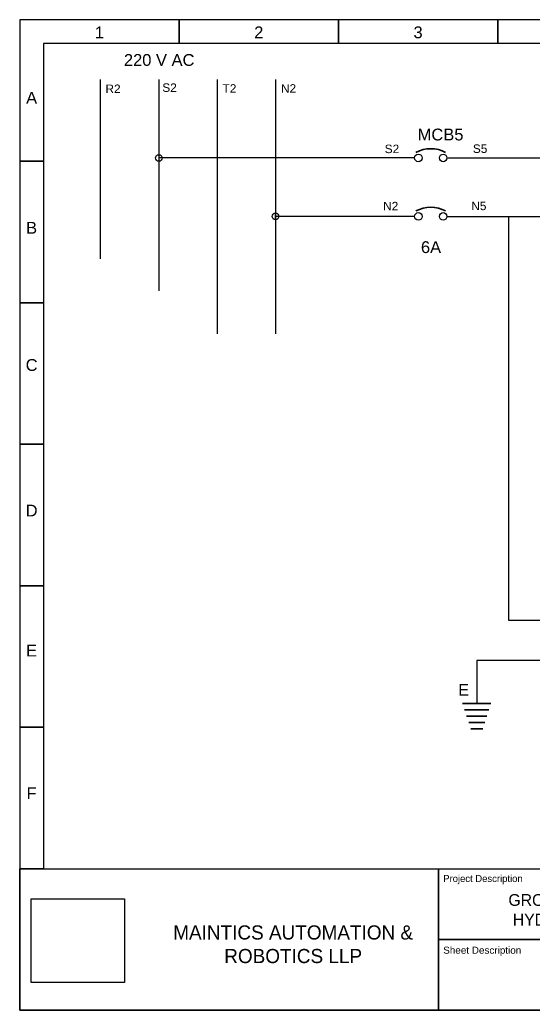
# Model space of a CAD drawing. Header units: millimetres. Extents: x -11 to 5160, y -11 to 2043.
# Drawn here: x 4292.2 to 4401, y 1579.4 to 1789.4 of the extents above; entities that cross this region are included whole.
import ezdxf

# ---------------------------------------------------------------- set-up
doc = ezdxf.new("R2010")
doc.units = ezdxf.units.MM
doc.styles.add('Annotative', font='arial.ttf')
doc.styles.get("Standard").update_dxf_attribs({"font": 'arial.ttf'})
picture_1 = doc.add_image_def('image1.jpg', size_in_pixel=(150, 135))

# ---------------------------------------------------------------- blocks, each defined once
blk = doc.blocks.new('WIRE CONNECTION DOT')
h = blk.add_hatch()
h.set_pattern_fill('ANGLE', color=256)
h.set_pattern_definition([(0, (-340.583, -408.029), (0, 6.985), [5.08, -1.905]), (90, (-340.583, -408.029), (-6.985, 4e-16), [5.08, -1.905])])
h.paths.add_polyline_path([(-0.7, 0, 1), (0.7, 0, 1)])
blk.add_circle((0, 0), 0.7)

msp = doc.modelspace()

# ---------------------------------------------------------------- linework, layer by layer
for p, q in [((4325.97, 1789.405), (4325.97, 1784.405)), ((4325.97, 1784.405), (4325.97, 1789.405)), ((4359.72, 1789.405), (4359.72, 1784.405)), ((4359.72, 1784.405), (4359.72, 1789.405)), ((4393.47, 1789.405), (4393.47, 1784.405)), ((4393.47, 1784.405), (4393.47, 1789.405)), ((4562.22, 1784.405), (4297.22, 1784.405)), ((4297.22, 1784.405), (4297.22, 1609.405)), ((4334.019, 1776.713), (4334.019, 1722.834)), ((4346.394, 1776.713), (4346.394, 1722.834)), ((4375.857, 1760.106), (4321.644, 1760.106)), ((4382.71, 1760.106), (4413.454, 1760.106)), ((4297.22, 1759.405), (4292.22, 1759.405)), ((4292.22, 1759.405), (4297.22, 1759.405)), ((4375.857, 1747.731), (4346.394, 1747.731)), ((4382.71, 1747.731), (4413.454, 1747.731)), ((4297.22, 1729.405), (4292.22, 1729.405)), ((4292.22, 1729.405), (4297.22, 1729.405)), ((4297.22, 1699.405), (4292.22, 1699.405)), ((4292.22, 1699.405), (4297.22, 1699.405)), ((4297.22, 1669.405), (4292.22, 1669.405)), ((4292.22, 1669.405), (4297.22, 1669.405)), ((4386.012, 1644.449), (4392.012, 1644.449)), ((4392.012, 1644.449), (4386.012, 1644.449)), ((4386.45, 1643.091), (4391.574, 1643.091)), ((4391.574, 1643.091), (4386.45, 1643.091)), ((4386.877, 1641.768), (4391.147, 1641.768)), ((4391.147, 1641.768), (4386.877, 1641.768)), ((4387.315, 1640.411), (4390.709, 1640.411)), ((4390.709, 1640.411), (4387.315, 1640.411)), ((4297.22, 1639.405), (4292.22, 1639.405)), ((4292.22, 1639.405), (4297.22, 1639.405)), ((4387.742, 1639.088), (4390.282, 1639.088)), ((4390.282, 1639.088), (4387.742, 1639.088)), ((4297.22, 1609.405), (4292.22, 1609.405))]:
    msp.add_line(p, q)
for points in [[(4292.22, 1579.405), (4562.22, 1579.405), (4562.22, 1789.405), (4292.22, 1789.405)], [(4292.22, 1609.405), (4292.22, 1609.405), (4292.22, 1579.405), (4292.22, 1579.405)], [(4292.22, 1609.405), (4380.936, 1609.405), (4380.936, 1579.405), (4292.22, 1579.405)], [(4380.936, 1609.405), (4451.89, 1609.405), (4451.89, 1594.405), (4380.936, 1594.405)], [(4380.936, 1594.405), (4451.89, 1594.405), (4451.89, 1579.405), (4380.936, 1579.405)]]:
    msp.add_lwpolyline(points, close=True)
for points in [[(4309.269, 1776.713), (4309.269, 1738.708)], [(4321.644, 1776.713), (4321.644, 1731.932)], [(4395.722, 1747.731), (4395.722, 1662.097), (4415.882, 1662.097)], [(4415.882, 1653.569), (4389.012, 1653.569), (4389.012, 1644.449)], [(4562.22, 1609.405), (4562.22, 1579.405), (4292.22, 1579.405), (4292.22, 1609.405)], [(4297.22, 1609.405), (4562.22, 1609.405)]]:
    msp.add_lwpolyline(points)
for centre in [(4376.657, 1760.106), (4381.91, 1760.106), (4376.657, 1747.731), (4381.91, 1747.731)]:
    msp.add_circle(centre, 0.8)
at = {"lineweight": 35}
for centre in [(4379.283, 1755.376), (4379.283, 1742.955)]:
    msp.add_arc(centre, 6.704, 61.99069, 118.00931, dxfattribs=at)

# ---------------------------------------------------------------- block references
for p in [(4321.648, 1760.107), (4346.398, 1747.731)]:
    msp.add_blockref('WIRE CONNECTION DOT', p)

# ---------------------------------------------------------------- texts
at = {"attachment_point": 1, "style": 'Annotative'}
for s, insert, char_height, width in [('\\pxqc;1', (4292.22, 1787.999), 2.5, 33.75), ('\\pxqc;2', (4325.97, 1787.999), 2.5, 33.75), ('\\pxqc;3', (4359.72, 1787.999), 2.5, 33.75), ('\\pxqc;220 V AC', (4311.056, 1782.14), 2.5, 21.37756), ('R2', (4310.363, 1775.681), 1.8, 4.52353), ('S2', (4322.404, 1775.921), 1.8, 4.52353), ('T2', (4335.164, 1775.749), 1.8, 4.52353), ('N2', (4347.539, 1775.749), 1.8, 4.52353), ('\\pxqc;A', (4292.22, 1774.125), 2.5, 5), ('MCB5', (4376.51, 1766.33), 2.5, 8.66226), ('S2', (4369.525, 1762.939), 1.8, 4.52353), ('S5', (4388.201, 1762.98), 1.8, 4.52353), ('N2', (4369.19, 1750.804), 1.8, 4.52353), ('N5', (4387.866, 1750.845), 1.8, 4.52353), ('\\pxqc;B', (4292.22, 1746.557), 2.5, 5), ('\\pxqc;6A', (4375.117, 1742.448), 2.5, 8.44248), ('\\pxqc;C', (4292.22, 1717.464), 2.5, 5), ('\\pxqc;D', (4292.22, 1686.596), 2.5, 5), ('\\pxqc;E', (4292.22, 1656.905), 2.5, 5), ('E', (4385.098, 1648.599), 2.5, 4.52353), ('\\pxqc;F', (4292.22, 1626.651), 2.5, 5), ('Sheet Description', (4381.923, 1592.875), 1.5, 34.98019)]:
    msp.add_mtext(s, dxfattribs=dict(at, insert=insert, char_height=char_height, width=width))
at = {"attachment_point": 1}
for s, width, insert, char_height in [('{\\Ftxt|c0;Project Description}', 34.98019, (4381.923, 1608.073), 1.5), ('\\pxqc;{\\Ftxt|c0;GROOVING MACHINE 02\\PHYDRAULIC TO SERVO}', 66.4073, (4382.222, 1604.022), 2.5), ('\\pxqc;{\\Ftxt|c0;MAINTICS AUTOMATION &\\PROBOTICS LLP}', 66.55986, (4316.853, 1597.39), 3)]:
    msp.add_mtext_dynamic_manual_height_columns(s, width=width, gutter_width=12.5, heights=[0], dxfattribs=dict(at, insert=insert, char_height=char_height))

# ---------------------------------------------------------------- pictures from other files: only their frames are drawn
image = msp.add_image(picture_1, insert=(4294.645, 1585.245), size_in_units=(19.751, 17.776))
image.dxf.flags = 7

doc.saveas('drawing.dxf')
